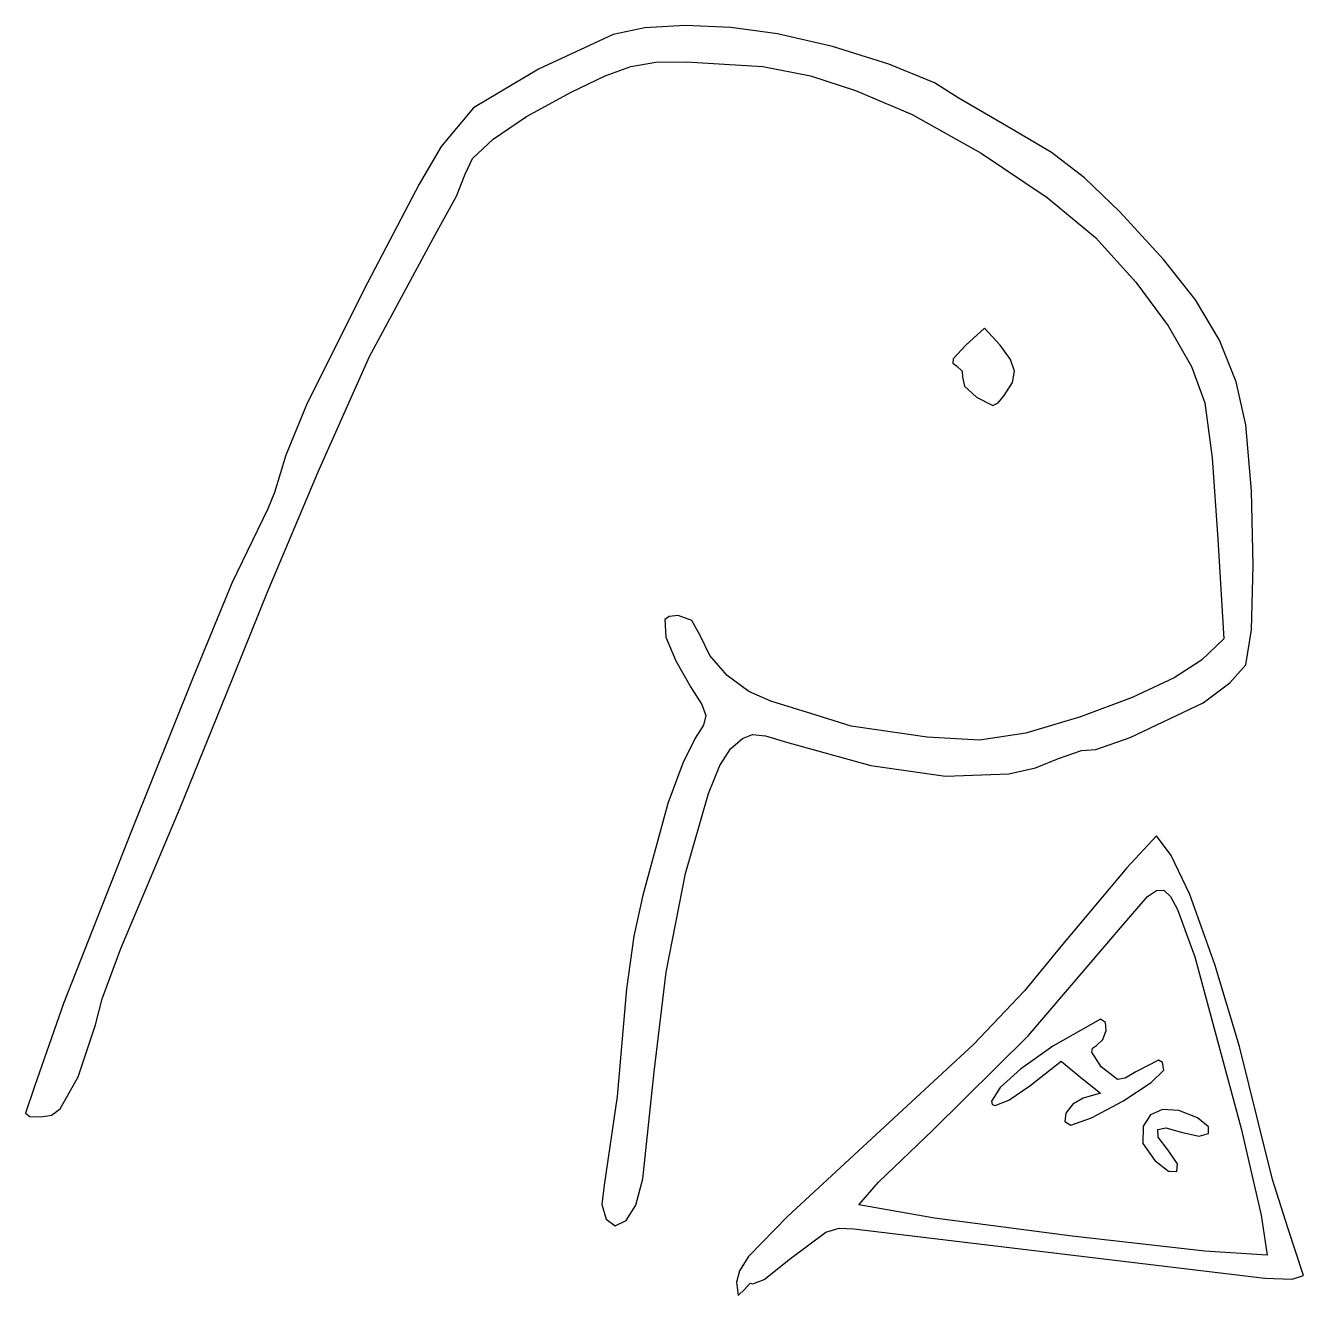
# Model space of a CAD drawing. Extents: x 18.9 to 73.7, y 17 to 71.5.
import ezdxf

# ---------------------------------------------------------------- set-up
doc = ezdxf.new("R2010")
doc.units = 0

msp = doc.modelspace()

# ---------------------------------------------------------------- linework, layer by layer
at = {"layer": 'Layer 1', "color": 7}
for points in [[(44.09725, 71.155323), (40.88697, 69.664836), (38.100024, 68.015598), (36.710961, 66.348722), (35.771689, 64.734763), (33.549188, 60.501427), (30.960679, 55.32882), (30.051725, 53.104665), (29.562796, 51.505588), (29.280574, 50.800032), (27.728351, 47.607391), (26.070294, 43.568083), (23.424459, 36.971134), (20.496402, 29.562796), (19.261679, 25.999739), (18.873623, 24.85762), (19.063241, 24.714855), (19.543901, 24.69446), (19.990386, 24.771079), (20.36411, 25.042828), (21.131402, 26.423072), (21.872236, 28.645574), (22.167136, 29.763439), (22.961438, 31.926409), (25.505849, 37.958913), (27.516684, 42.897805), (29.280574, 47.272252), (31.43252, 52.387533), (33.637382, 57.339654), (36.477245, 62.582817), (37.376829, 64.214415), (37.747246, 65.158097), (38.056478, 65.833336), (38.951101, 66.670632), (40.381505, 67.633606), (42.298082, 68.685877), (43.749433, 69.38592), (44.860132, 69.788308), (45.92453, 69.965799), (47.236974, 69.991155), (50.522219, 69.783898), (52.563922, 69.391433), (54.504201, 68.756432), (56.937267, 67.725108), (59.892885, 66.06209), (62.729441, 64.167562), (64.805319, 62.441706), (66.530624, 60.53009), (67.918584, 58.658162), (68.922899, 56.905296), (69.497266, 55.350868), (69.805947, 52.991665), (70.061711, 49.494753), (70.308655, 45.22614), (69.356155, 44.308917), (68.186475, 43.545483), (66.375181, 42.699367), (64.167011, 41.873095), (61.806706, 41.169193), (59.822329, 40.869331), (57.57337, 40.992804), (54.318993, 41.469054), (52.810867, 41.945304), (50.870588, 42.545027), (49.925253, 42.951273), (48.996454, 43.651868), (48.24625, 44.504598), (47.836697, 45.367251), (47.479509, 46.002251), (46.884196, 46.213918), (46.508818, 46.179743), (46.315342, 46.046348), (46.355029, 45.296695), (46.782773, 44.269229), (47.448641, 43.109472), (47.907804, 42.396199), (48.079232, 41.927665), (47.979462, 41.512049), (47.62503, 40.957526), (47.083736, 39.88486), (46.443224, 38.144121), (45.367251, 34.219466), (44.979195, 32.455576), (44.666105, 30.193387), (44.273639, 25.576405), (43.709194, 21.766403), (43.614936, 20.939028), (43.801798, 20.306784), (44.180484, 20.025112), (44.661695, 20.249457), (45.067389, 20.909814), (45.367251, 22.039806), (45.86114, 26.634739), (46.373771, 30.909416), (47.210516, 35.141099), (48.192782, 38.585645), (48.682675, 39.780198), (49.141975, 40.498914), (49.645786, 40.939887), (50.076837, 41.116276), (50.640179, 41.05454), (51.540866, 40.781137), (55.156289, 39.782885), (58.37153, 39.330337), (61.090677, 39.4268), (62.234242, 39.681944), (63.217818, 40.075581), (64.205596, 40.428359), (64.822957, 40.475212), (66.286986, 40.988394), (69.42671, 42.474471), (70.568829, 43.325548), (71.261156, 44.09725), (71.499281, 45.607581), (71.578656, 48.374683), (71.499281, 51.578348), (71.261156, 54.398368), (70.848847, 56.255413), (70.132266, 58.036391), (69.098186, 59.771066), (67.733376, 61.489205), (65.852628, 63.550201), (64.329068, 65.012576), (62.911342, 66.097919), (61.348094, 67.02782), (58.913926, 68.438932), (57.899689, 69.082201), (55.932952, 69.880912), (53.516423, 70.646551), (51.15281, 71.1906), (49.142527, 71.462901), (47.188467, 71.543378), (45.452689, 71.438647), (44.09725, 71.155323), (44.09725, 71.155323)], [(59.231426, 57.820314), (58.69344, 57.233821), (58.685723, 57.051368), (58.84337, 56.938369), (59.085905, 56.704654), (59.090315, 56.44448), (59.178509, 56.060834), (59.690038, 55.597813), (60.395594, 55.236215), (60.632616, 55.349766), (60.889483, 55.668368), (61.238954, 56.21793), (61.330455, 56.704654), (61.157374, 57.211221), (60.713094, 57.820314), (60.042816, 58.561148), (59.231426, 57.820314), (59.231426, 57.820314)], [(66.145875, 35.383633), (63.394207, 32.102798), (61.751033, 30.104641), (59.562156, 27.812136), (51.576144, 20.425846), (49.913677, 18.710463), (49.517353, 18.089243), (49.38892, 17.603622), (49.459476, 17.034768), (49.741698, 17.286122), (49.984233, 17.568344), (50.094476, 17.533067), (50.575136, 17.722685), (51.717255, 18.626678), (53.220971, 19.751158), (53.805811, 19.921484), (54.433645, 19.896679), (72.072545, 17.780011), (73.245532, 17.727094), (73.730602, 17.885845), (73.060324, 19.931957), (72.398865, 22.008937), (71.790323, 24.482793), (70.987753, 27.722287), (69.9206, 31.242902), (68.853446, 34.240963), (68.050876, 35.9128), (67.415876, 36.759468), (66.145875, 35.383633), (66.145875, 35.383633)], [(69.073932, 31.573631), (71.062718, 24.204981), (71.916551, 20.476007), (72.178379, 18.76779), (69.503329, 18.935359), (63.795492, 19.579179), (57.895831, 20.355291), (54.645312, 20.919735), (55.491979, 21.889875), (57.820314, 24.130015), (61.908129, 28.178143), (65.969486, 32.914187), (67.039947, 34.158281), (67.41684, 34.421693), (67.733376, 34.426723), (68.023453, 34.158901), (68.320972, 33.603758), (69.073932, 31.573631), (69.073932, 31.573631)], [(62.970873, 27.728351), (61.590629, 26.740572), (60.713094, 25.964461), (60.345984, 25.375211), (60.364588, 25.233342), (60.501427, 25.192759), (61.080203, 25.413796), (61.983095, 26.035016), (63.323651, 27.09335), (64.170318, 26.387794), (65.016985, 25.717516), (64.276152, 25.505849), (63.82636, 25.249534), (63.535318, 24.85762), (63.482401, 24.498778), (63.746985, 24.341682), (64.637749, 24.656426), (65.978305, 25.377967), (67.199799, 26.172269), (67.733376, 26.705295), (67.684869, 27.036575), (67.50407, 27.133038), (66.533931, 26.634739), (66.079178, 26.365195), (65.753409, 26.30401), (65.052263, 26.846406), (64.642159, 27.476996), (64.670271, 27.655039), (64.840596, 27.763629), (65.121165, 28.019393), (65.25952, 28.407448), (65.232511, 28.755817), (65.016985, 28.892518), (62.970873, 27.728351), (62.970873, 27.728351)], [(66.851431, 24.306404), (66.833792, 23.552341), (67.34532, 22.824737), (67.944492, 22.375496), (68.302231, 22.352896), (68.322626, 22.680869), (67.909765, 23.283348), (67.498007, 23.835666), (67.473202, 24.156474), (67.825429, 24.225927), (68.544765, 24.024182), (69.259141, 23.870393), (69.656016, 23.984494), (69.656016, 24.27719), (69.179766, 24.659182), (68.37444, 24.97117), (67.684869, 25.01196), (67.160663, 24.788167), (66.851431, 24.306404), (66.851431, 24.306404)]]:
    msp.add_lwpolyline(points, dxfattribs=at)

doc.saveas('drawing.dxf')
